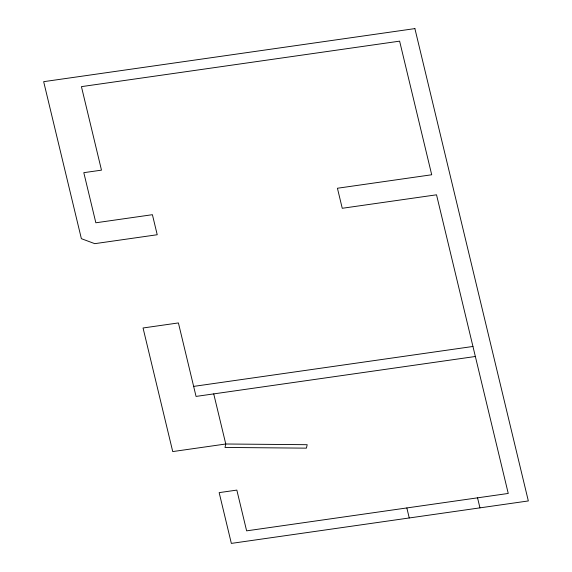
<?xml version="1.0" encoding="UTF-8"?>
<svg xmlns="http://www.w3.org/2000/svg" width="572" height="572" viewBox="0 0 572 572"><rect width="100%" height="100%" fill="white"/><g stroke="black" fill="none" stroke-linecap="round" stroke-linejoin="round"><path stroke-width="0.86" d="M193.643 386.4L472.951 346.468M475.353 356.492L196.053 396.417L178.407 322.93L143.05 327.985L172.73 451.58L225.768 444.001L307.178 444.701L306.428 448.148L225.018 447.447L225.768 444.001L213.728 393.893M477.548 497.84L479.958 507.857M406.842 507.95L409.245 517.967M414.893 28.6L43.665 81.667L81.374 238.674L94.766 243.665L157.221 234.742L152.409 214.693L95.846 222.78L83.805 172.672L101.487 170.149L81.431 86.637L399.621 41.148L431.71 174.767L337.43 188.245L342.249 208.287L436.522 194.809L508.251 493.45L246.625 530.852L236.837 490.097L219.162 492.628L231.353 543.4L528.335 500.943L414.893 28.6"/></g></svg>
